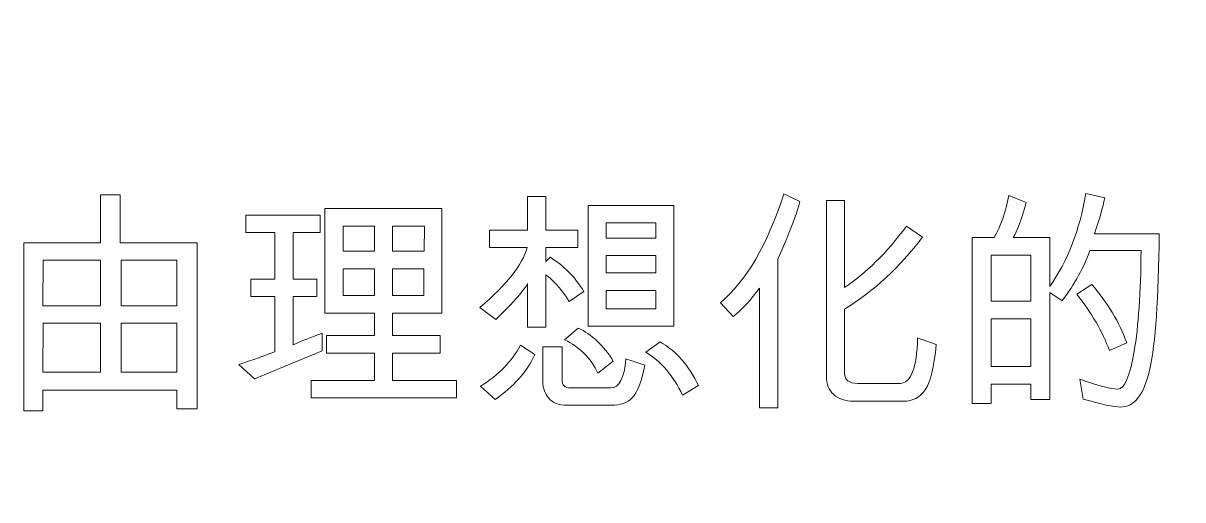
# Model space of a CAD drawing. Header units: millimetres. Extents: x -536 to 886, y 98 to 503.
# Drawn here: x 88.02 to 114.95, y 385.74 to 396.8 of the extents above; entities that cross this region are included whole.
import ezdxf

# ---------------------------------------------------------------- set-up
doc = ezdxf.new("R2010")
doc.units = ezdxf.units.MM
doc.header["$MEASUREMENT"] = 0
doc.layers.add('layer 1', color=7, linetype='Continuous')

msp = doc.modelspace()

# ---------------------------------------------------------------- linework, layer by layer
at = {"layer": 'layer 1', "lineweight": 9}
msp.add_open_spline([(-26.36, 241.324), (-26.36, 241.324), (313.64, 241.324), (313.64, 241.324), (313.64, 241.324), (318.948, 241.327), (324.037, 243.439), (327.788, 247.195), (327.788, 247.195), (331.538, 250.95), (333.644, 256.016), (333.64, 261.324), (333.64, 261.324), (333.64, 261.324), (333.64, 431.324), (333.64, 431.324), (333.64, 431.324), (333.637, 436.632), (331.525, 441.721), (327.77, 445.471), (327.77, 445.471), (324.014, 449.222), (318.948, 451.327), (313.64, 451.324), (313.64, 451.324), (313.64, 451.324), (-26.36, 451.324), (-26.36, 451.324), (-26.36, 451.324), (-31.667, 451.321), (-36.756, 449.209), (-40.507, 445.453), (-40.507, 445.453), (-44.258, 441.698), (-46.363, 436.632), (-46.36, 431.324), (-46.36, 431.324), (-46.36, 431.324), (-46.36, 261.324), (-46.36, 261.324), (-46.36, 261.324), (-46.356, 256.016), (-44.245, 250.927), (-40.489, 247.177), (-40.489, 247.177), (-36.734, 243.426), (-31.667, 241.321), (-26.36, 241.324)], degree=3, knots=[0, 0, 0, 0, 0.083333, 0.083333, 0.083333, 0.083333, 0.166667, 0.166667, 0.166667, 0.166667, 0.25, 0.25, 0.25, 0.25, 0.333333, 0.333333, 0.333333, 0.333333, 0.416667, 0.416667, 0.416667, 0.416667, 0.5, 0.5, 0.5, 0.5, 0.583333, 0.583333, 0.583333, 0.583333, 0.666667, 0.666667, 0.666667, 0.666667, 0.75, 0.75, 0.75, 0.75, 0.833333, 0.833333, 0.833333, 0.833333, 0.916667, 0.916667, 0.916667, 0.916667, 1, 1, 1, 1], dxfattribs=at)
at = {"layer": 'layer 1', "color": 22, "lineweight": 9}
for points, knots in [([(92.064, 387.851), (92.064, 387.851), (91.592, 387.851), (91.592, 387.851), (91.592, 387.851), (91.592, 387.851), (91.592, 388.285), (91.592, 388.285), (91.592, 388.285), (91.592, 388.285), (88.476, 388.285), (88.476, 388.285), (88.476, 388.285), (88.476, 388.285), (88.476, 387.807), (88.476, 387.807), (88.476, 387.807), (88.476, 387.807), (88.038, 387.807), (88.038, 387.807), (88.038, 387.807), (88.038, 387.807), (88.038, 391.706), (88.038, 391.706), (88.038, 391.706), (88.038, 391.706), (89.815, 391.706), (89.815, 391.706), (89.815, 391.706), (89.815, 391.706), (89.815, 392.823), (89.815, 392.823), (89.815, 392.823), (89.815, 392.823), (90.271, 392.823), (90.271, 392.823), (90.271, 392.823), (90.271, 392.823), (90.271, 391.706), (90.271, 391.706), (90.271, 391.706), (90.271, 391.706), (92.064, 391.706), (92.064, 391.706), (92.064, 391.706), (92.064, 391.706), (92.064, 387.851), (92.064, 387.851)], [0, 0, 0, 0, 0.083333, 0.083333, 0.083333, 0.083333, 0.166667, 0.166667, 0.166667, 0.166667, 0.25, 0.25, 0.25, 0.25, 0.333333, 0.333333, 0.333333, 0.333333, 0.416667, 0.416667, 0.416667, 0.416667, 0.5, 0.5, 0.5, 0.5, 0.583333, 0.583333, 0.583333, 0.583333, 0.666667, 0.666667, 0.666667, 0.666667, 0.75, 0.75, 0.75, 0.75, 0.833333, 0.833333, 0.833333, 0.833333, 0.916667, 0.916667, 0.916667, 0.916667, 1, 1, 1, 1]), ([(101.038, 390.58), (101.038, 390.58), (100.699, 390.346), (100.699, 390.346), (100.699, 390.346), (100.478, 390.678), (100.297, 390.882), (100.153, 390.962), (100.153, 390.962), (100.153, 390.962), (100.153, 389.745), (100.153, 389.745), (100.153, 389.745), (100.153, 389.745), (99.733, 389.745), (99.733, 389.745), (99.733, 389.745), (99.733, 389.745), (99.733, 390.761), (99.733, 390.761), (99.733, 390.761), (99.666, 390.622), (99.421, 390.344), (98.998, 389.929), (98.998, 389.929), (98.998, 389.929), (98.627, 390.206), (98.627, 390.206), (98.627, 390.206), (99.252, 390.737), (99.617, 391.2), (99.722, 391.594), (99.722, 391.594), (99.722, 391.594), (98.849, 391.594), (98.849, 391.594), (98.849, 391.594), (98.849, 391.594), (98.849, 392.001), (98.849, 392.001), (98.849, 392.001), (98.849, 392.001), (99.733, 392.001), (99.733, 392.001), (99.733, 392.001), (99.733, 392.001), (99.733, 392.78), (99.733, 392.78), (99.733, 392.78), (99.733, 392.78), (100.153, 392.78), (100.153, 392.78), (100.153, 392.78), (100.153, 392.78), (100.153, 392.001), (100.153, 392.001), (100.153, 392.001), (100.153, 392.001), (100.9, 392.001), (100.9, 392.001), (100.9, 392.001), (100.9, 392.001), (100.9, 391.594), (100.9, 391.594), (100.9, 391.594), (100.9, 391.594), (100.153, 391.594), (100.153, 391.594), (100.153, 391.594), (100.153, 391.594), (100.153, 391.274), (100.153, 391.274), (100.153, 391.274), (100.153, 391.274), (100.254, 391.372), (100.254, 391.372), (100.254, 391.372), (100.568, 391.183), (100.83, 390.918), (101.038, 390.58)], [0, 0, 0, 0, 0.05, 0.05, 0.05, 0.05, 0.1, 0.1, 0.1, 0.1, 0.15, 0.15, 0.15, 0.15, 0.2, 0.2, 0.2, 0.2, 0.25, 0.25, 0.25, 0.25, 0.3, 0.3, 0.3, 0.3, 0.35, 0.35, 0.35, 0.35, 0.4, 0.4, 0.4, 0.4, 0.45, 0.45, 0.45, 0.45, 0.5, 0.5, 0.5, 0.5, 0.55, 0.55, 0.55, 0.55, 0.6, 0.6, 0.6, 0.6, 0.65, 0.65, 0.65, 0.65, 0.7, 0.7, 0.7, 0.7, 0.75, 0.75, 0.75, 0.75, 0.8, 0.8, 0.8, 0.8, 0.85, 0.85, 0.85, 0.85, 0.9, 0.9, 0.9, 0.9, 0.95, 0.95, 0.95, 0.95, 1, 1, 1, 1]), ([(106.053, 392.663), (105.99, 392.422), (105.89, 392.137), (105.75, 391.806), (105.75, 391.806), (105.75, 391.806), (105.544, 391.323), (105.544, 391.323), (105.544, 391.323), (105.544, 391.323), (105.544, 387.878), (105.544, 387.878), (105.544, 387.878), (105.544, 387.878), (105.115, 387.878), (105.115, 387.878), (105.115, 387.878), (105.115, 387.878), (105.115, 390.656), (105.115, 390.656), (105.115, 390.656), (104.916, 390.379), (104.715, 390.159), (104.51, 389.996), (104.51, 389.996), (104.51, 389.996), (104.209, 390.317), (104.209, 390.317), (104.209, 390.317), (104.813, 390.823), (105.304, 391.664), (105.682, 392.84), (105.682, 392.84), (105.682, 392.84), (106.053, 392.663), (106.053, 392.663)], [0, 0, 0, 0, 0.111111, 0.111111, 0.111111, 0.111111, 0.222222, 0.222222, 0.222222, 0.222222, 0.333333, 0.333333, 0.333333, 0.333333, 0.444444, 0.444444, 0.444444, 0.444444, 0.555556, 0.555556, 0.555556, 0.555556, 0.666667, 0.666667, 0.666667, 0.666667, 0.777778, 0.777778, 0.777778, 0.777778, 0.888889, 0.888889, 0.888889, 0.888889, 1, 1, 1, 1]), ([(109.222, 389.345), (109.171, 388.821), (109.086, 388.47), (108.966, 388.295), (108.966, 388.295), (108.845, 388.118), (108.677, 388.03), (108.46, 388.03), (108.46, 388.03), (108.46, 388.03), (107.304, 388.03), (107.304, 388.03), (107.304, 388.03), (107.109, 388.03), (106.954, 388.082), (106.841, 388.184), (106.841, 388.184), (106.728, 388.288), (106.672, 388.427), (106.672, 388.602), (106.672, 388.602), (106.672, 388.602), (106.672, 392.691), (106.672, 392.691), (106.672, 392.691), (106.672, 392.691), (107.092, 392.691), (107.092, 392.691), (107.092, 392.691), (107.092, 392.691), (107.092, 390.672), (107.092, 390.672), (107.092, 390.672), (107.585, 390.995), (108.065, 391.469), (108.533, 392.091), (108.533, 392.091), (108.533, 392.091), (108.9, 391.839), (108.9, 391.839), (108.9, 391.839), (108.373, 391.137), (107.771, 390.58), (107.092, 390.168), (107.092, 390.168), (107.092, 390.168), (107.092, 388.673), (107.092, 388.673), (107.092, 388.673), (107.092, 388.521), (107.195, 388.445), (107.399, 388.445), (107.399, 388.445), (107.399, 388.445), (108.381, 388.445), (108.381, 388.445), (108.381, 388.445), (108.636, 388.445), (108.772, 388.796), (108.788, 389.5), (108.788, 389.5), (108.788, 389.5), (109.222, 389.345), (109.222, 389.345)], [0, 0, 0, 0, 0.0625, 0.0625, 0.0625, 0.0625, 0.125, 0.125, 0.125, 0.125, 0.1875, 0.1875, 0.1875, 0.1875, 0.25, 0.25, 0.25, 0.25, 0.3125, 0.3125, 0.3125, 0.3125, 0.375, 0.375, 0.375, 0.375, 0.4375, 0.4375, 0.4375, 0.4375, 0.5, 0.5, 0.5, 0.5, 0.5625, 0.5625, 0.5625, 0.5625, 0.625, 0.625, 0.625, 0.625, 0.6875, 0.6875, 0.6875, 0.6875, 0.75, 0.75, 0.75, 0.75, 0.8125, 0.8125, 0.8125, 0.8125, 0.875, 0.875, 0.875, 0.875, 0.9375, 0.9375, 0.9375, 0.9375, 1, 1, 1, 1]), ([(114.398, 391.912), (114.383, 390.414), (114.312, 389.37), (114.182, 388.78), (114.182, 388.78), (114.053, 388.19), (113.825, 387.894), (113.497, 387.894), (113.497, 387.894), (113.349, 387.894), (113.061, 387.956), (112.632, 388.079), (112.632, 388.079), (112.632, 388.079), (112.559, 388.545), (112.559, 388.545), (112.559, 388.545), (112.977, 388.39), (113.267, 388.312), (113.432, 388.312), (113.432, 388.312), (113.591, 388.312), (113.72, 388.604), (113.819, 389.187), (113.819, 389.187), (113.918, 389.77), (113.97, 390.551), (113.978, 391.53), (113.978, 391.53), (113.978, 391.53), (112.792, 391.53), (112.792, 391.53), (112.792, 391.53), (112.651, 391.139), (112.437, 390.75), (112.149, 390.363), (112.149, 390.363), (112.149, 390.363), (111.859, 390.55), (111.859, 390.55), (111.859, 390.55), (111.859, 390.55), (111.859, 388.068), (111.859, 388.068), (111.859, 388.068), (111.859, 388.068), (111.422, 388.068), (111.422, 388.068), (111.422, 388.068), (111.422, 388.068), (111.422, 388.429), (111.422, 388.429), (111.422, 388.429), (111.422, 388.429), (110.5, 388.429), (110.5, 388.429), (110.5, 388.429), (110.5, 388.429), (110.5, 387.979), (110.5, 387.979), (110.5, 387.979), (110.5, 387.979), (110.06, 387.979), (110.06, 387.979), (110.06, 387.979), (110.06, 387.979), (110.06, 391.828), (110.06, 391.828), (110.06, 391.828), (110.06, 391.828), (110.57, 391.828), (110.57, 391.828), (110.57, 391.828), (110.72, 392.094), (110.833, 392.42), (110.909, 392.807), (110.909, 392.807), (110.909, 392.807), (111.311, 392.644), (111.311, 392.644), (111.311, 392.644), (111.204, 392.25), (111.103, 391.978), (111.01, 391.828), (111.01, 391.828), (111.01, 391.828), (111.859, 391.828), (111.859, 391.828), (111.859, 391.828), (111.859, 391.828), (111.859, 390.696), (111.859, 390.696), (111.859, 390.696), (112.271, 391.279), (112.55, 391.996), (112.694, 392.85), (112.694, 392.85), (112.694, 392.85), (113.137, 392.75), (113.137, 392.75), (113.137, 392.75), (113.088, 392.531), (113.008, 392.252), (112.898, 391.912), (112.898, 391.912), (112.898, 391.912), (114.398, 391.912), (114.398, 391.912)], [0, 0, 0, 0, 0.037037, 0.037037, 0.037037, 0.037037, 0.074074, 0.074074, 0.074074, 0.074074, 0.111111, 0.111111, 0.111111, 0.111111, 0.148148, 0.148148, 0.148148, 0.148148, 0.185185, 0.185185, 0.185185, 0.185185, 0.222222, 0.222222, 0.222222, 0.222222, 0.259259, 0.259259, 0.259259, 0.259259, 0.296296, 0.296296, 0.296296, 0.296296, 0.333333, 0.333333, 0.333333, 0.333333, 0.37037, 0.37037, 0.37037, 0.37037, 0.407407, 0.407407, 0.407407, 0.407407, 0.444444, 0.444444, 0.444444, 0.444444, 0.481481, 0.481481, 0.481481, 0.481481, 0.518519, 0.518519, 0.518519, 0.518519, 0.555556, 0.555556, 0.555556, 0.555556, 0.592593, 0.592593, 0.592593, 0.592593, 0.62963, 0.62963, 0.62963, 0.62963, 0.666667, 0.666667, 0.666667, 0.666667, 0.703704, 0.703704, 0.703704, 0.703704, 0.740741, 0.740741, 0.740741, 0.740741, 0.777778, 0.777778, 0.777778, 0.777778, 0.814815, 0.814815, 0.814815, 0.814815, 0.851852, 0.851852, 0.851852, 0.851852, 0.888889, 0.888889, 0.888889, 0.888889, 0.925926, 0.925926, 0.925926, 0.925926, 0.962963, 0.962963, 0.962963, 0.962963, 1, 1, 1, 1]), ([(94.965, 389.196), (94.965, 389.196), (93.393, 388.551), (93.393, 388.551), (93.393, 388.551), (93.393, 388.551), (93.028, 388.884), (93.028, 388.884), (93.028, 388.884), (93.217, 388.941), (93.497, 389.038), (93.865, 389.178), (93.865, 389.178), (93.865, 389.178), (93.865, 390.457), (93.865, 390.457), (93.865, 390.457), (93.865, 390.457), (93.304, 390.457), (93.304, 390.457), (93.304, 390.457), (93.304, 390.457), (93.304, 390.862), (93.304, 390.862), (93.304, 390.862), (93.304, 390.862), (93.865, 390.862), (93.865, 390.862), (93.865, 390.862), (93.865, 390.862), (93.865, 391.945), (93.865, 391.945), (93.865, 391.945), (93.865, 391.945), (93.193, 391.945), (93.193, 391.945), (93.193, 391.945), (93.193, 391.945), (93.193, 392.351), (93.193, 392.351), (93.193, 392.351), (93.193, 392.351), (94.915, 392.351), (94.915, 392.351), (94.915, 392.351), (94.915, 392.351), (94.915, 391.945), (94.915, 391.945), (94.915, 391.945), (94.915, 391.945), (94.289, 391.945), (94.289, 391.945), (94.289, 391.945), (94.289, 391.945), (94.289, 390.862), (94.289, 390.862), (94.289, 390.862), (94.289, 390.862), (94.837, 390.862), (94.837, 390.862), (94.837, 390.862), (94.837, 390.862), (94.837, 390.457), (94.837, 390.457), (94.837, 390.457), (94.837, 390.457), (94.289, 390.457), (94.289, 390.457), (94.289, 390.457), (94.289, 390.457), (94.289, 389.34), (94.289, 389.34), (94.289, 389.34), (94.59, 389.467), (94.816, 389.557), (94.965, 389.611), (94.965, 389.611), (94.965, 389.611), (94.965, 389.196), (94.965, 389.196)], [0, 0, 0, 0, 0.05, 0.05, 0.05, 0.05, 0.1, 0.1, 0.1, 0.1, 0.15, 0.15, 0.15, 0.15, 0.2, 0.2, 0.2, 0.2, 0.25, 0.25, 0.25, 0.25, 0.3, 0.3, 0.3, 0.3, 0.35, 0.35, 0.35, 0.35, 0.4, 0.4, 0.4, 0.4, 0.45, 0.45, 0.45, 0.45, 0.5, 0.5, 0.5, 0.5, 0.55, 0.55, 0.55, 0.55, 0.6, 0.6, 0.6, 0.6, 0.65, 0.65, 0.65, 0.65, 0.7, 0.7, 0.7, 0.7, 0.75, 0.75, 0.75, 0.75, 0.8, 0.8, 0.8, 0.8, 0.85, 0.85, 0.85, 0.85, 0.9, 0.9, 0.9, 0.9, 0.95, 0.95, 0.95, 0.95, 1, 1, 1, 1]), ([(98.081, 388.106), (98.081, 388.106), (94.709, 388.106), (94.709, 388.106), (94.709, 388.106), (94.709, 388.106), (94.709, 388.513), (94.709, 388.513), (94.709, 388.513), (94.709, 388.513), (96.177, 388.513), (96.177, 388.513), (96.177, 388.513), (96.177, 388.513), (96.177, 389.144), (96.177, 389.144), (96.177, 389.144), (96.177, 389.144), (95.064, 389.144), (95.064, 389.144), (95.064, 389.144), (95.064, 389.144), (95.064, 389.552), (95.064, 389.552), (95.064, 389.552), (95.064, 389.552), (96.177, 389.552), (96.177, 389.552), (96.177, 389.552), (96.177, 389.552), (96.177, 390.072), (96.177, 390.072), (96.177, 390.072), (96.177, 390.072), (95.027, 390.072), (95.027, 390.072), (95.027, 390.072), (95.027, 390.072), (95.027, 392.5), (95.027, 392.5), (95.027, 392.5), (95.027, 392.5), (97.742, 392.5), (97.742, 392.5), (97.742, 392.5), (97.742, 392.5), (97.742, 390.072), (97.742, 390.072), (97.742, 390.072), (97.742, 390.072), (96.6, 390.072), (96.6, 390.072), (96.6, 390.072), (96.6, 390.072), (96.6, 389.552), (96.6, 389.552), (96.6, 389.552), (96.6, 389.552), (97.704, 389.552), (97.704, 389.552), (97.704, 389.552), (97.704, 389.552), (97.704, 389.144), (97.704, 389.144), (97.704, 389.144), (97.704, 389.144), (96.6, 389.144), (96.6, 389.144), (96.6, 389.144), (96.6, 389.144), (96.6, 388.513), (96.6, 388.513), (96.6, 388.513), (96.6, 388.513), (98.081, 388.513), (98.081, 388.513), (98.081, 388.513), (98.081, 388.513), (98.081, 388.106), (98.081, 388.106)], [0, 0, 0, 0, 0.05, 0.05, 0.05, 0.05, 0.1, 0.1, 0.1, 0.1, 0.15, 0.15, 0.15, 0.15, 0.2, 0.2, 0.2, 0.2, 0.25, 0.25, 0.25, 0.25, 0.3, 0.3, 0.3, 0.3, 0.35, 0.35, 0.35, 0.35, 0.4, 0.4, 0.4, 0.4, 0.45, 0.45, 0.45, 0.45, 0.5, 0.5, 0.5, 0.5, 0.55, 0.55, 0.55, 0.55, 0.6, 0.6, 0.6, 0.6, 0.65, 0.65, 0.65, 0.65, 0.7, 0.7, 0.7, 0.7, 0.75, 0.75, 0.75, 0.75, 0.8, 0.8, 0.8, 0.8, 0.85, 0.85, 0.85, 0.85, 0.9, 0.9, 0.9, 0.9, 0.95, 0.95, 0.95, 0.95, 1, 1, 1, 1]), ([(103.132, 389.769), (103.132, 389.769), (101.139, 389.769), (101.139, 389.769), (101.139, 389.769), (101.139, 389.769), (101.139, 392.574), (101.139, 392.574), (101.139, 392.574), (101.139, 392.574), (103.132, 392.574), (103.132, 392.574), (103.132, 392.574), (103.132, 392.574), (103.132, 389.769), (103.132, 389.769)], [0, 0, 0, 0, 0.25, 0.25, 0.25, 0.25, 0.5, 0.5, 0.5, 0.5, 0.75, 0.75, 0.75, 0.75, 1, 1, 1, 1]), ([(96.177, 391.513), (96.177, 391.513), (96.177, 392.096), (96.177, 392.096), (96.177, 392.096), (96.177, 392.096), (95.45, 392.096), (95.45, 392.096), (95.45, 392.096), (95.45, 392.096), (95.45, 391.513), (95.45, 391.513), (95.45, 391.513), (95.45, 391.513), (96.177, 391.513), (96.177, 391.513)], [0, 0, 0, 0, 0.25, 0.25, 0.25, 0.25, 0.5, 0.5, 0.5, 0.5, 0.75, 0.75, 0.75, 0.75, 1, 1, 1, 1]), ([(97.338, 392.096), (97.338, 392.096), (96.6, 392.096), (96.6, 392.096), (96.6, 392.096), (96.6, 392.096), (96.6, 391.513), (96.6, 391.513), (96.6, 391.513), (96.6, 391.513), (97.328, 391.513), (97.328, 391.513), (97.328, 391.513), (97.328, 391.513), (97.338, 392.096), (97.338, 392.096)], [0, 0, 0, 0, 0.25, 0.25, 0.25, 0.25, 0.5, 0.5, 0.5, 0.5, 0.75, 0.75, 0.75, 0.75, 1, 1, 1, 1]), ([(102.709, 391.817), (102.709, 391.817), (102.709, 392.167), (102.709, 392.167), (102.709, 392.167), (102.709, 392.167), (101.559, 392.167), (101.559, 392.167), (101.559, 392.167), (101.559, 392.167), (101.559, 391.817), (101.559, 391.817), (101.559, 391.817), (101.559, 391.817), (102.709, 391.817), (102.709, 391.817)], [0, 0, 0, 0, 0.25, 0.25, 0.25, 0.25, 0.5, 0.5, 0.5, 0.5, 0.75, 0.75, 0.75, 0.75, 1, 1, 1, 1]), ([(89.815, 390.246), (89.815, 390.246), (89.815, 391.302), (89.815, 391.302), (89.815, 391.302), (89.815, 391.302), (88.487, 391.302), (88.487, 391.302), (88.487, 391.302), (88.487, 391.302), (88.476, 390.246), (88.476, 390.246), (88.476, 390.246), (88.476, 390.246), (89.815, 390.246), (89.815, 390.246)], [0, 0, 0, 0, 0.25, 0.25, 0.25, 0.25, 0.5, 0.5, 0.5, 0.5, 0.75, 0.75, 0.75, 0.75, 1, 1, 1, 1]), ([(91.592, 390.246), (91.592, 390.246), (91.592, 391.302), (91.592, 391.302), (91.592, 391.302), (91.592, 391.302), (90.293, 391.302), (90.293, 391.302), (90.293, 391.302), (90.293, 391.302), (90.293, 390.246), (90.293, 390.246), (90.293, 390.246), (90.293, 390.246), (91.592, 390.246), (91.592, 390.246)], [0, 0, 0, 0, 0.25, 0.25, 0.25, 0.25, 0.5, 0.5, 0.5, 0.5, 0.75, 0.75, 0.75, 0.75, 1, 1, 1, 1]), ([(102.709, 391.006), (102.709, 391.006), (102.709, 391.413), (102.709, 391.413), (102.709, 391.413), (102.709, 391.413), (101.559, 391.413), (101.559, 391.413), (101.559, 391.413), (101.559, 391.413), (101.559, 391.006), (101.559, 391.006), (101.559, 391.006), (101.559, 391.006), (102.709, 391.006), (102.709, 391.006)], [0, 0, 0, 0, 0.25, 0.25, 0.25, 0.25, 0.5, 0.5, 0.5, 0.5, 0.75, 0.75, 0.75, 0.75, 1, 1, 1, 1]), ([(111.422, 390.352), (111.422, 390.352), (111.422, 391.423), (111.422, 391.423), (111.422, 391.423), (111.422, 391.423), (110.5, 391.423), (110.5, 391.423), (110.5, 391.423), (110.5, 391.423), (110.5, 390.352), (110.5, 390.352), (110.5, 390.352), (110.5, 390.352), (111.422, 390.352), (111.422, 390.352)], [0, 0, 0, 0, 0.25, 0.25, 0.25, 0.25, 0.5, 0.5, 0.5, 0.5, 0.75, 0.75, 0.75, 0.75, 1, 1, 1, 1]), ([(96.177, 390.48), (96.177, 390.48), (96.177, 391.106), (96.177, 391.106), (96.177, 391.106), (96.177, 391.106), (95.45, 391.106), (95.45, 391.106), (95.45, 391.106), (95.45, 391.106), (95.45, 390.48), (95.45, 390.48), (95.45, 390.48), (95.45, 390.48), (96.177, 390.48), (96.177, 390.48)], [0, 0, 0, 0, 0.25, 0.25, 0.25, 0.25, 0.5, 0.5, 0.5, 0.5, 0.75, 0.75, 0.75, 0.75, 1, 1, 1, 1]), ([(97.322, 390.48), (97.322, 390.48), (97.322, 391.106), (97.322, 391.106), (97.322, 391.106), (97.322, 391.106), (96.6, 391.106), (96.6, 391.106), (96.6, 391.106), (96.6, 391.106), (96.6, 390.48), (96.6, 390.48), (96.6, 390.48), (96.6, 390.48), (97.322, 390.48), (97.322, 390.48)], [0, 0, 0, 0, 0.25, 0.25, 0.25, 0.25, 0.5, 0.5, 0.5, 0.5, 0.75, 0.75, 0.75, 0.75, 1, 1, 1, 1]), ([(113.644, 389.383), (113.644, 389.383), (113.242, 389.207), (113.242, 389.207), (113.242, 389.207), (113.081, 389.646), (112.83, 390.082), (112.489, 390.512), (112.489, 390.512), (112.489, 390.512), (112.833, 390.74), (112.833, 390.74), (112.833, 390.74), (113.205, 390.311), (113.476, 389.859), (113.644, 389.383)], [0, 0, 0, 0, 0.25, 0.25, 0.25, 0.25, 0.5, 0.5, 0.5, 0.5, 0.75, 0.75, 0.75, 0.75, 1, 1, 1, 1]), ([(102.709, 390.173), (102.709, 390.173), (102.709, 390.602), (102.709, 390.602), (102.709, 390.602), (102.709, 390.602), (101.559, 390.602), (101.559, 390.602), (101.559, 390.602), (101.559, 390.602), (101.559, 390.173), (101.559, 390.173), (101.559, 390.173), (101.559, 390.173), (102.709, 390.173), (102.709, 390.173)], [0, 0, 0, 0, 0.25, 0.25, 0.25, 0.25, 0.5, 0.5, 0.5, 0.5, 0.75, 0.75, 0.75, 0.75, 1, 1, 1, 1]), ([(111.422, 388.835), (111.422, 388.835), (111.422, 389.945), (111.422, 389.945), (111.422, 389.945), (111.422, 389.945), (110.5, 389.945), (110.5, 389.945), (110.5, 389.945), (110.5, 389.945), (110.5, 388.835), (110.5, 388.835), (110.5, 388.835), (110.5, 388.835), (111.422, 388.835), (111.422, 388.835)], [0, 0, 0, 0, 0.25, 0.25, 0.25, 0.25, 0.5, 0.5, 0.5, 0.5, 0.75, 0.75, 0.75, 0.75, 1, 1, 1, 1]), ([(89.815, 388.706), (89.815, 388.706), (89.815, 389.839), (89.815, 389.839), (89.815, 389.839), (89.815, 389.839), (88.487, 389.839), (88.487, 389.839), (88.487, 389.839), (88.487, 389.839), (88.476, 388.706), (88.476, 388.706), (88.476, 388.706), (88.476, 388.706), (89.815, 388.706), (89.815, 388.706)], [0, 0, 0, 0, 0.25, 0.25, 0.25, 0.25, 0.5, 0.5, 0.5, 0.5, 0.75, 0.75, 0.75, 0.75, 1, 1, 1, 1]), ([(91.592, 388.706), (91.592, 388.706), (91.592, 389.839), (91.592, 389.839), (91.592, 389.839), (91.592, 389.839), (90.293, 389.839), (90.293, 389.839), (90.293, 389.839), (90.293, 389.839), (90.293, 388.706), (90.293, 388.706), (90.293, 388.706), (90.293, 388.706), (91.592, 388.706), (91.592, 388.706)], [0, 0, 0, 0, 0.25, 0.25, 0.25, 0.25, 0.5, 0.5, 0.5, 0.5, 0.75, 0.75, 0.75, 0.75, 1, 1, 1, 1]), ([(101.722, 388.963), (101.722, 388.963), (101.366, 388.678), (101.366, 388.678), (101.366, 388.678), (101.2, 389.032), (100.942, 389.291), (100.593, 389.451), (100.593, 389.451), (100.593, 389.451), (100.905, 389.728), (100.905, 389.728), (100.905, 389.728), (101.216, 389.583), (101.489, 389.329), (101.722, 388.963)], [0, 0, 0, 0, 0.25, 0.25, 0.25, 0.25, 0.5, 0.5, 0.5, 0.5, 0.75, 0.75, 0.75, 0.75, 1, 1, 1, 1]), ([(103.699, 388.391), (103.699, 388.391), (103.333, 388.168), (103.333, 388.168), (103.333, 388.168), (103.115, 388.626), (102.83, 388.958), (102.476, 389.167), (102.476, 389.167), (102.476, 389.167), (102.815, 389.406), (102.815, 389.406), (102.815, 389.406), (103.188, 389.19), (103.482, 388.852), (103.699, 388.391)], [0, 0, 0, 0, 0.25, 0.25, 0.25, 0.25, 0.5, 0.5, 0.5, 0.5, 0.75, 0.75, 0.75, 0.75, 1, 1, 1, 1]), ([(99.899, 389.112), (99.713, 388.707), (99.405, 388.361), (98.977, 388.073), (98.977, 388.073), (98.977, 388.073), (98.638, 388.38), (98.638, 388.38), (98.638, 388.38), (99.064, 388.637), (99.373, 388.955), (99.565, 389.334), (99.565, 389.334), (99.565, 389.334), (99.899, 389.112), (99.899, 389.112)], [0, 0, 0, 0, 0.25, 0.25, 0.25, 0.25, 0.5, 0.5, 0.5, 0.5, 0.75, 0.75, 0.75, 0.75, 1, 1, 1, 1]), ([(102.454, 388.863), (102.379, 388.478), (102.282, 388.227), (102.165, 388.11), (102.165, 388.11), (102.049, 387.993), (101.883, 387.935), (101.67, 387.935), (101.67, 387.935), (101.67, 387.935), (100.65, 387.935), (100.65, 387.935), (100.65, 387.935), (100.454, 387.935), (100.313, 387.991), (100.223, 388.103), (100.223, 388.103), (100.133, 388.215), (100.089, 388.328), (100.089, 388.44), (100.089, 388.44), (100.089, 388.44), (100.089, 389.296), (100.089, 389.296), (100.089, 389.296), (100.089, 389.296), (100.533, 389.296), (100.533, 389.296), (100.533, 389.296), (100.533, 389.296), (100.533, 388.519), (100.533, 388.519), (100.533, 388.519), (100.533, 388.399), (100.598, 388.339), (100.726, 388.339), (100.726, 388.339), (100.726, 388.339), (101.665, 388.339), (101.665, 388.339), (101.665, 388.339), (101.862, 388.339), (101.978, 388.563), (102.015, 389.012), (102.015, 389.012), (102.015, 389.012), (102.454, 388.863), (102.454, 388.863)], [0, 0, 0, 0, 0.083333, 0.083333, 0.083333, 0.083333, 0.166667, 0.166667, 0.166667, 0.166667, 0.25, 0.25, 0.25, 0.25, 0.333333, 0.333333, 0.333333, 0.333333, 0.416667, 0.416667, 0.416667, 0.416667, 0.5, 0.5, 0.5, 0.5, 0.583333, 0.583333, 0.583333, 0.583333, 0.666667, 0.666667, 0.666667, 0.666667, 0.75, 0.75, 0.75, 0.75, 0.833333, 0.833333, 0.833333, 0.833333, 0.916667, 0.916667, 0.916667, 0.916667, 1, 1, 1, 1])]:
    msp.add_open_spline(points, degree=3, knots=knots, dxfattribs=at)

doc.saveas('drawing.dxf')
